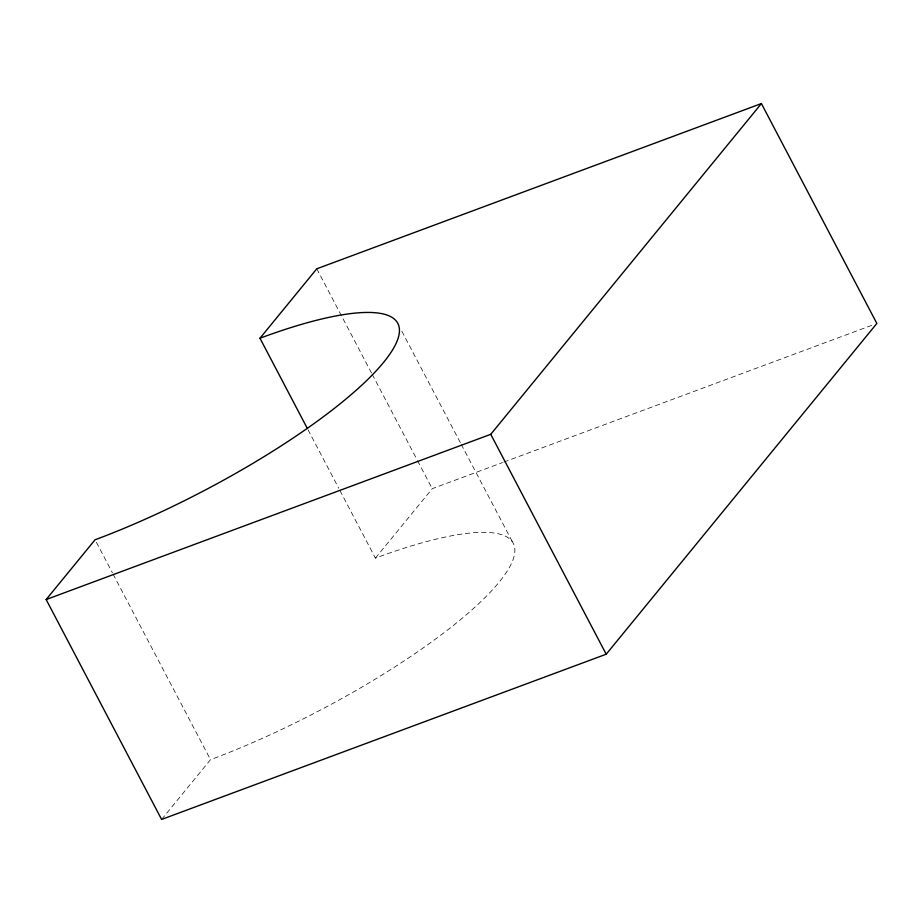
<?xml version="1.0" encoding="UTF-8"?>
<svg xmlns="http://www.w3.org/2000/svg" width="923" height="923" viewBox="0 0 923 923"><rect width="100%" height="100%" fill="white"/><g stroke="black" fill="none" stroke-linecap="round" stroke-linejoin="round"><path stroke-width="0.69" stroke-dasharray="4.62 3.46" d="M161.594 819.439L210.513 759.664A248.772 58.068 -27.7 0 0 498.985 582.332A248.772 58.068 -27.7 0 0 375.419 558.127L339.387 489.49M375.419 558.127L432.252 488.682L502.516 462.561M503.866 462.065L872.8 324.954M401.84 331.207L460.554 443.063M461.223 444.332L512.611 542.205M316.797 268.789L371.519 373.019M372.188 374.288L416.896 459.446M417.565 460.715L432.252 488.682M308.017 429.749L338.718 488.221M96.396 542.309L112.41 572.814M113.079 574.094L210.513 759.664"/><path stroke-width="1.38" d="M46.15 599.546L95.069 539.77A248.772 58.068 -27.7 0 0 383.541 362.439A248.772 58.068 -27.7 0 0 259.974 338.233L316.797 268.789L761.406 103.561L876.85 323.454L606.203 654.211L161.594 819.439L46.15 599.546L490.748 434.318L761.406 103.561M490.748 434.318L606.203 654.211M259.974 338.233L307.347 428.48"/></g></svg>
